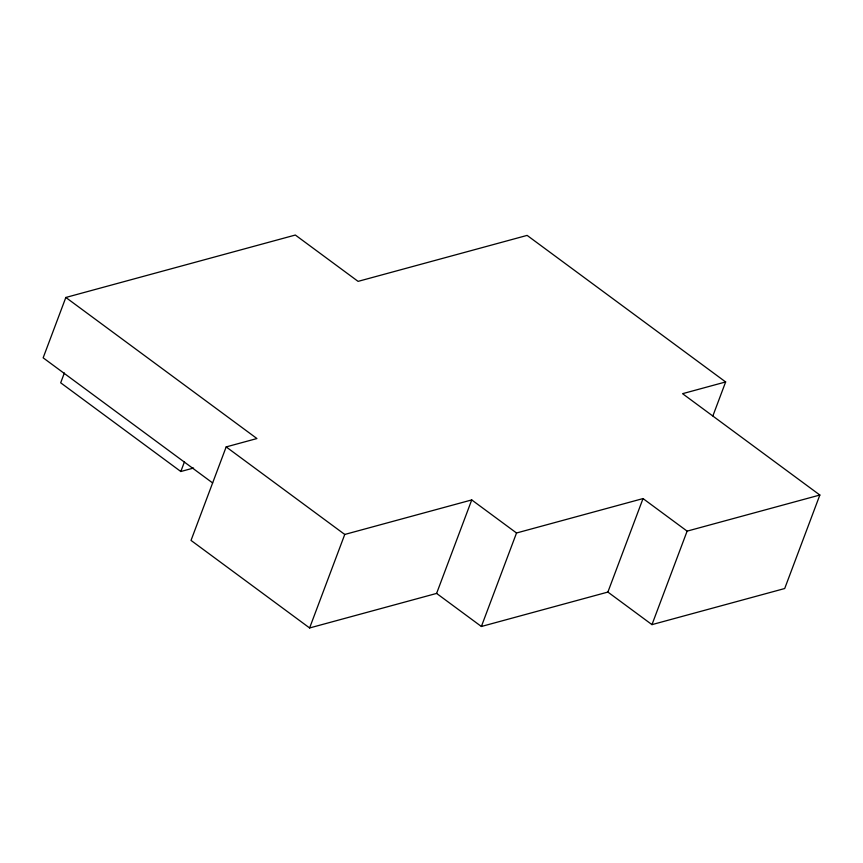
<?xml version="1.0" encoding="UTF-8"?>
<svg xmlns="http://www.w3.org/2000/svg" width="863" height="863" viewBox="0 0 863 863"><rect width="100%" height="100%" fill="white"/><g stroke="black" fill="none" stroke-linecap="round" stroke-linejoin="round"><path stroke-width="1.29" d="M712.881 415.912L725.643 381.953L527.12 235.394L358.091 281.37L295.34 235.038L65.836 297.465L43.15 357.821L212.654 482.956M64.369 372.989L60.68 382.805L180.82 471.511L193.582 468.037M180.82 471.511L184.509 461.683M65.836 297.465L256.937 438.544L226.171 446.915L191.025 540.411L309.612 627.962L436.602 593.42L481.381 626.484L607.886 592.072L651.975 624.629L784.704 588.523L819.85 495.028L682.557 393.679L725.643 381.953M309.612 627.962L344.758 534.456L471.737 499.925L516.527 532.989L643.032 498.577L687.121 531.133L819.85 495.028M436.602 593.42L471.737 499.925M481.381 626.484L516.527 532.989M607.886 592.072L643.032 498.577M651.975 624.629L687.121 531.133M226.171 446.915L344.758 534.456"/></g></svg>
